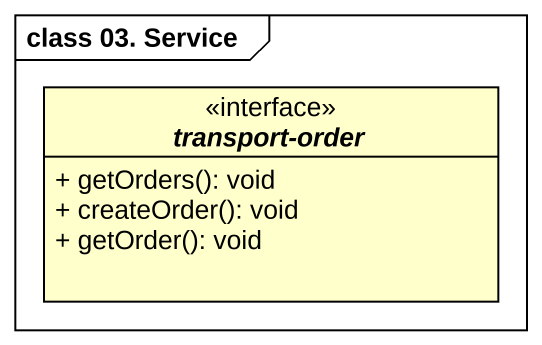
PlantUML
@startuml
mainframe class 03. Service
hide circle
hide empty members
skinparam classAttributeIconSize 0
interface "transport-order" as transport_order {
  + getOrders(): void
  + createOrder(): void
  + getOrder(): void
}
@enduml
